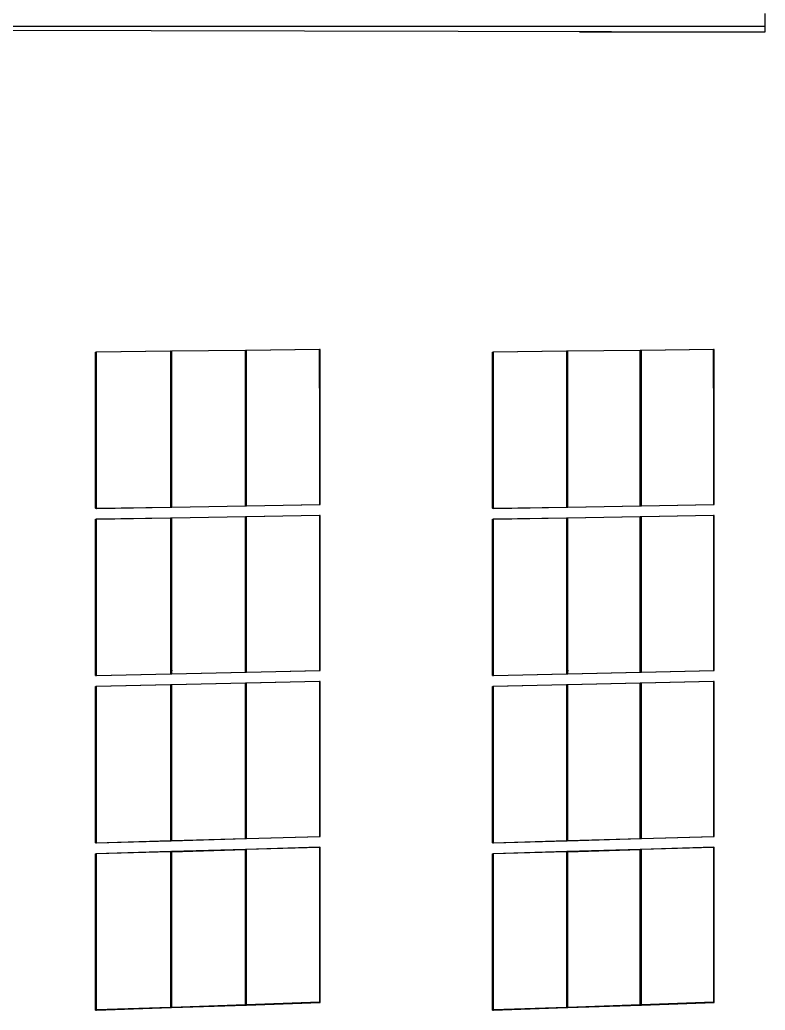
# Model space of a CAD drawing. Header units: inches. Extents: x -3457 to 3579, y -2730 to 2631.
# Drawn here: x -540 to -2, y -709 to 7 of the extents above; entities that cross this region are included whole.
import ezdxf

# ---------------------------------------------------------------- set-up
doc = ezdxf.new("R2010")
doc.units = ezdxf.units.IN
doc.header["$MEASUREMENT"] = 0

msp = doc.modelspace()

# ---------------------------------------------------------------- linework, layer by layer
for p, q in [((-1.72, 2.08), (-1.72, 11.1)), ((-1.7, 2.06), (-1.7, 11.1)), ((-2886.52, 2.08), (-1.72, 2.08)), ((-1791.26, 2.06), (-1.7, -2.06)), ((-1791.26, 2.06), (-1.7, 2.06)), ((-1.7, 2.06), (-1.72, 2.08)), ((-1.7, -2.06), (-1.7, 2.06)), ((-136, -2.06), (-1.7, -2.06)), ((-485.83, -346.32), (-485.83, -233.45)), ((-485.83, -233.45), (-485.48, -233.49)), ((-485.83, -233.45), (-485.46, -233.45)), ((-485.48, -346.32), (-485.48, -233.49)), ((-485.46, -233.49), (-485.48, -233.49)), ((-431.6, -232.84), (-485.46, -233.45)), ((-485.46, -233.45), (-485.11, -233.49)), ((-485.46, -233.45), (-485.46, -233.49)), ((-485.46, -233.49), (-485.46, -346.32)), ((-485.11, -233.49), (-485.46, -233.49)), ((-431.6, -232.88), (-485.11, -233.49)), ((-485.11, -346.31), (-485.11, -233.49)), ((-431.6, -232.84), (-431.24, -232.87)), ((-431.6, -232.84), (-431.6, -232.88)), ((-431.24, -232.87), (-431.6, -232.88)), ((-431.6, -232.88), (-431.6, -345.41)), ((-431.31, -345.41), (-431.31, -232.83)), ((-431.31, -232.83), (-430.95, -232.87)), ((-431.24, -345.47), (-431.24, -232.87)), ((-430.95, -345.46), (-430.95, -232.87)), ((-430.57, -232.87), (-430.95, -232.87)), ((-377.44, -232.22), (-430.93, -232.83)), ((-430.93, -232.83), (-430.57, -232.87)), ((-430.93, -232.83), (-430.93, -345.4)), ((-377.44, -232.26), (-430.57, -232.87)), ((-430.57, -345.4), (-430.57, -232.87)), ((-377.35, -232.22), (-377.44, -232.22)), ((-377.44, -232.26), (-377.44, -232.22)), ((-377.44, -232.22), (-377.35, -232.23)), ((-377.44, -344.5), (-377.44, -232.26)), ((-377.35, -232.26), (-377.44, -232.26)), ((-377.35, -232.22), (-377.35, -232.23)), ((-377.35, -232.22), (-376.99, -232.26)), ((-377.35, -232.23), (-377.08, -232.26)), ((-377.35, -232.23), (-377.35, -232.26)), ((-377.35, -232.26), (-377.35, -344.5)), ((-377.08, -232.26), (-377.35, -232.26)), ((-377.08, -344.54), (-377.08, -232.26)), ((-377.07, -232.26), (-377.08, -232.26)), ((-323.78, -231.61), (-377.07, -232.22)), ((-377.07, -232.22), (-376.71, -232.26)), ((-377.07, -232.22), (-377.07, -232.26)), ((-376.99, -232.26), (-377.07, -232.26)), ((-377.07, -232.26), (-377.07, -343.79)), ((-376.71, -232.26), (-376.99, -232.26)), ((-376.99, -317.21), (-376.99, -232.26)), ((-376.99, -317.21), (-376.71, -232.26)), ((-323.78, -231.66), (-376.71, -232.26)), ((-376.71, -344.49), (-376.71, -232.26)), ((-323.78, -231.61), (-323.4, -231.65)), ((-323.78, -231.61), (-323.78, -231.66)), ((-323.4, -231.65), (-323.78, -231.66)), ((-323.78, -231.66), (-323.78, -343.6)), ((-323.4, -343.65), (-323.78, -231.66)), ((-323.4, -343.65), (-323.4, -231.65)), ((-198.88, -346.32), (-198.88, -233.45)), ((-198.88, -233.45), (-198.52, -233.45)), ((-198.88, -233.45), (-198.52, -233.49)), ((-145.4, -232.84), (-198.52, -233.45)), ((-198.52, -233.45), (-198.12, -233.49)), ((-198.52, -233.45), (-198.52, -233.49)), ((-198.52, -233.49), (-198.49, -233.49)), ((-198.52, -233.49), (-198.52, -346.32)), ((-198.12, -233.49), (-198.49, -233.49)), ((-198.49, -346.32), (-198.49, -233.49)), ((-145.4, -232.88), (-198.12, -233.49)), ((-198.12, -346.31), (-198.12, -233.49)), ((-145.4, -232.84), (-145, -232.87)), ((-145.4, -232.84), (-145.4, -232.88)), ((-145, -232.87), (-145.4, -232.88)), ((-145.4, -232.88), (-145.4, -345.41)), ((-145.12, -345.41), (-145.12, -232.83)), ((-145.12, -232.83), (-144.71, -232.87)), ((-145, -345.47), (-145, -232.87)), ((-92.01, -232.22), (-144.75, -232.83)), ((-144.75, -232.83), (-144.34, -232.87)), ((-144.75, -232.83), (-144.75, -345.4)), ((-144.71, -345.46), (-144.71, -232.87)), ((-144.34, -232.87), (-144.71, -232.87)), ((-92.01, -232.26), (-144.34, -232.87)), ((-144.34, -345.39), (-144.34, -232.87)), ((-91.92, -232.22), (-92.01, -232.22)), ((-92.01, -232.26), (-92.01, -232.22)), ((-92.01, -232.22), (-91.92, -232.23)), ((-92.01, -344.5), (-92.01, -232.26)), ((-91.92, -232.26), (-92.01, -232.26)), ((-91.92, -232.22), (-91.92, -232.23)), ((-91.92, -232.22), (-91.5, -232.26)), ((-91.92, -232.23), (-91.92, -232.26)), ((-91.92, -232.23), (-91.64, -232.26)), ((-91.92, -232.26), (-91.92, -344.5)), ((-91.64, -232.26), (-91.92, -232.26)), ((-39.09, -231.61), (-91.64, -232.22)), ((-91.64, -232.22), (-91.23, -232.26)), ((-91.64, -232.22), (-91.64, -232.26)), ((-91.64, -232.26), (-91.64, -232.26)), ((-91.64, -232.26), (-91.64, -344.5)), ((-91.64, -232.26), (-91.59, -232.26)), ((-91.59, -232.26), (-91.64, -232.26)), ((-91.5, -232.26), (-91.59, -232.26)), ((-91.59, -344.49), (-91.59, -232.26)), ((-91.23, -232.26), (-91.5, -232.26)), ((-91.5, -317.21), (-91.5, -232.26)), ((-91.5, -317.21), (-91.23, -232.26)), ((-39.09, -231.66), (-91.23, -232.26)), ((-91.23, -344.49), (-91.23, -232.26)), ((-39.09, -231.61), (-38.66, -231.65)), ((-39.09, -231.61), (-39.09, -231.66)), ((-38.66, -231.65), (-39.09, -231.66)), ((-39.09, -231.66), (-39.09, -343.6)), ((-38.66, -343.65), (-39.09, -231.66)), ((-38.66, -343.65), (-38.66, -231.65)), ((-377.07, -343.79), (-376.99, -317.21)), ((-376.99, -344.49), (-376.99, -317.21)), ((-91.59, -344.49), (-91.5, -317.21)), ((-91.5, -344.49), (-91.5, -317.21)), ((-485.48, -346.38), (-485.83, -346.32)), ((-485.83, -346.32), (-485.48, -346.32)), ((-485.48, -346.32), (-485.46, -346.32)), ((-485.48, -346.38), (-485.48, -346.32)), ((-485.46, -346.32), (-485.11, -346.31)), ((-485.46, -346.32), (-485.11, -346.38)), ((-485.18, -346.38), (-485.11, -346.38)), ((-485.11, -346.31), (-431.6, -345.41)), ((-485.11, -346.38), (-431.24, -345.47)), ((-485.11, -346.38), (-485.11, -346.31)), ((-431.6, -345.41), (-431.24, -345.47)), ((-431.31, -345.41), (-430.93, -345.4)), ((-430.95, -345.46), (-431.31, -345.41)), ((-431.24, -345.47), (-430.95, -345.46)), ((-430.93, -345.4), (-430.57, -345.46)), ((-430.64, -345.46), (-430.93, -345.4)), ((-430.93, -345.4), (-430.57, -345.4)), ((-430.64, -345.46), (-430.57, -345.46)), ((-430.57, -345.4), (-377.44, -344.5)), ((-430.57, -345.46), (-377.08, -344.56)), ((-430.57, -345.46), (-430.57, -345.4)), ((-377.08, -344.56), (-377.44, -344.5)), ((-377.44, -344.5), (-377.35, -344.5)), ((-377.35, -344.5), (-377.08, -344.56)), ((-377.35, -344.5), (-377.08, -344.54)), ((-377.35, -344.5), (-377.07, -344.5)), ((-377.08, -344.54), (-377.07, -343.79)), ((-377.08, -344.56), (-377.08, -344.54)), ((-377.08, -344.54), (-376.99, -344.56)), ((-377.08, -344.56), (-376.99, -344.56)), ((-377.07, -343.79), (-377.07, -344.5)), ((-377.07, -344.5), (-376.99, -344.49)), ((-377.07, -344.5), (-376.99, -344.51)), ((-376.99, -344.51), (-376.99, -344.49)), ((-376.99, -344.49), (-376.71, -344.49)), ((-376.99, -344.56), (-376.99, -344.51)), ((-376.99, -344.51), (-376.71, -344.55)), ((-376.78, -344.55), (-376.71, -344.55)), ((-376.71, -344.49), (-323.78, -343.6)), ((-376.71, -344.55), (-323.4, -343.65)), ((-376.71, -344.55), (-376.71, -344.49)), ((-323.78, -343.6), (-323.4, -343.65)), ((-198.88, -346.32), (-198.52, -346.32)), ((-198.49, -346.38), (-198.88, -346.32)), ((-198.52, -346.32), (-198.49, -346.32)), ((-198.52, -346.32), (-198.49, -346.32)), ((-198.49, -346.32), (-198.12, -346.31)), ((-198.49, -346.38), (-198.49, -346.32)), ((-198.49, -346.32), (-198.12, -346.38)), ((-198.49, -346.32), (-198.49, -346.32)), ((-198.19, -346.38), (-198.12, -346.38)), ((-198.12, -346.31), (-145.4, -345.41)), ((-198.12, -346.38), (-145, -345.47)), ((-198.12, -346.38), (-198.12, -346.31)), ((-145.4, -345.41), (-145, -345.47)), ((-145.12, -345.41), (-144.75, -345.4)), ((-144.71, -345.46), (-145.12, -345.41)), ((-145, -345.47), (-144.71, -345.46)), ((-144.75, -345.4), (-144.34, -345.39)), ((-144.75, -345.4), (-144.34, -345.46)), ((-144.41, -345.46), (-144.75, -345.4)), ((-144.41, -345.46), (-144.34, -345.46)), ((-144.34, -345.39), (-92.01, -344.5)), ((-144.34, -345.46), (-91.59, -344.56)), ((-144.34, -345.46), (-144.34, -345.39)), ((-91.59, -344.56), (-92.01, -344.5)), ((-92.01, -344.5), (-91.92, -344.5)), ((-91.92, -344.5), (-91.59, -344.56)), ((-91.92, -344.5), (-91.59, -344.54)), ((-91.92, -344.5), (-91.64, -344.5)), ((-91.64, -344.5), (-91.59, -344.49)), ((-91.64, -344.5), (-91.59, -344.5)), ((-91.59, -344.5), (-91.59, -344.49)), ((-91.59, -344.49), (-91.5, -344.49)), ((-91.59, -344.5), (-91.5, -344.51)), ((-91.59, -344.54), (-91.59, -344.5)), ((-91.59, -344.54), (-91.5, -344.56)), ((-91.59, -344.56), (-91.59, -344.54)), ((-91.59, -344.56), (-91.5, -344.56)), ((-91.5, -344.51), (-91.5, -344.49)), ((-91.5, -344.49), (-91.23, -344.49)), ((-91.5, -344.56), (-91.5, -344.51)), ((-91.5, -344.51), (-91.23, -344.55)), ((-91.3, -344.55), (-91.23, -344.55)), ((-91.23, -344.49), (-39.09, -343.6)), ((-91.23, -344.55), (-38.66, -343.65)), ((-91.23, -344.55), (-91.23, -344.49)), ((-39.09, -343.6), (-38.66, -343.65)), ((-485.84, -467.15), (-485.84, -354.27)), ((-485.84, -354.27), (-485.48, -354.33)), ((-485.48, -467.22), (-485.48, -354.33)), ((-485.46, -354.33), (-485.48, -354.33)), ((-431.6, -353.34), (-485.46, -354.27)), ((-485.46, -354.27), (-485.11, -354.32)), ((-485.46, -354.27), (-485.46, -354.33)), ((-485.11, -354.32), (-485.46, -354.33)), ((-485.46, -354.33), (-485.46, -467.14)), ((-431.6, -353.4), (-485.11, -354.32)), ((-485.11, -467.13), (-485.11, -354.32)), ((-431.31, -353.33), (-431.6, -353.34)), ((-431.6, -353.34), (-431.6, -353.4)), ((-431.6, -353.34), (-431.31, -353.39)), ((-431.6, -353.4), (-431.6, -465.92)), ((-431.31, -353.4), (-431.6, -353.4)), ((-430.94, -353.33), (-431.31, -353.33)), ((-431.31, -353.33), (-430.95, -353.39)), ((-431.31, -353.39), (-431.31, -353.33)), ((-431.31, -353.39), (-431.24, -353.4)), ((-431.31, -353.4), (-431.31, -353.39)), ((-431.31, -465.91), (-431.31, -353.4)), ((-431.24, -353.4), (-431.31, -353.4)), ((-431.24, -465.91), (-431.24, -353.4)), ((-430.95, -464.84), (-430.95, -353.39)), ((-430.94, -353.39), (-430.95, -353.39)), ((-377.45, -352.41), (-430.94, -353.33)), ((-430.94, -353.33), (-430.58, -353.39)), ((-430.94, -353.33), (-430.94, -353.39)), ((-430.58, -353.39), (-430.94, -353.39)), ((-430.94, -353.39), (-430.94, -464.79)), ((-377.45, -352.47), (-430.58, -353.39)), ((-430.58, -463.35), (-430.58, -353.39)), ((-377.36, -352.41), (-377.45, -352.41)), ((-377.45, -352.47), (-377.45, -352.41)), ((-377.45, -352.41), (-377.36, -352.42)), ((-377.45, -464.69), (-377.45, -352.47)), ((-377.36, -352.47), (-377.45, -352.47)), ((-377.08, -352.4), (-377.36, -352.41)), ((-377.36, -352.41), (-377.36, -352.42)), ((-377.36, -352.41), (-377.08, -352.45)), ((-377.36, -352.42), (-377.08, -352.46)), ((-377.36, -352.42), (-377.36, -352.47)), ((-377.08, -352.46), (-377.36, -352.47)), ((-377.36, -352.47), (-377.36, -464.68)), ((-323.78, -351.48), (-377.08, -352.4)), ((-323.78, -351.55), (-377.08, -352.4)), ((-377.08, -352.4), (-376.71, -352.46)), ((-377.08, -352.4), (-377.08, -352.45)), ((-377.08, -352.45), (-376.99, -352.46)), ((-377.08, -352.45), (-377.08, -352.46)), ((-376.99, -352.46), (-377.08, -352.46)), ((-377.08, -352.46), (-377.08, -352.46)), ((-377.08, -352.46), (-377.08, -464.68)), ((-377.08, -464.68), (-377.08, -352.46)), ((-376.71, -352.46), (-376.99, -352.46)), ((-376.99, -464.68), (-376.99, -352.46)), ((-323.78, -351.55), (-376.71, -352.46)), ((-376.71, -464.67), (-376.71, -352.46)), ((-323.78, -351.48), (-323.4, -351.54)), ((-323.78, -351.48), (-323.78, -351.55)), ((-323.4, -351.54), (-323.78, -351.55)), ((-323.78, -351.55), (-323.78, -463.47)), ((-323.4, -463.54), (-323.4, -351.54)), ((-198.89, -467.15), (-198.89, -354.27)), ((-198.89, -354.27), (-198.52, -354.33)), ((-145.4, -353.34), (-198.52, -354.27)), ((-198.52, -354.27), (-198.12, -354.32)), ((-198.52, -354.27), (-198.52, -354.33)), ((-198.52, -354.33), (-198.52, -467.14)), ((-198.52, -354.33), (-198.49, -354.33)), ((-198.12, -354.32), (-198.49, -354.33)), ((-198.49, -467.14), (-198.49, -354.33)), ((-145.4, -353.4), (-198.12, -354.32)), ((-198.12, -467.13), (-198.12, -354.32)), ((-145.12, -353.33), (-145.4, -353.34)), ((-145.4, -353.34), (-145.4, -353.4)), ((-145.4, -353.34), (-145.12, -353.38)), ((-145.4, -353.4), (-145.4, -465.92)), ((-145.12, -353.4), (-145.4, -353.4)), ((-144.75, -353.33), (-145.12, -353.33)), ((-145.12, -353.33), (-144.75, -353.39)), ((-145.12, -353.38), (-145.12, -353.33)), ((-145.12, -353.38), (-145, -353.4)), ((-145.12, -353.4), (-145.12, -353.38)), ((-145.12, -465.91), (-145.12, -353.4)), ((-145, -353.4), (-145.12, -353.4)), ((-145, -465.91), (-145, -353.4)), ((-92.01, -352.41), (-144.75, -353.33)), ((-144.75, -353.33), (-144.35, -353.39)), ((-144.75, -353.33), (-144.75, -353.39)), ((-144.75, -353.39), (-144.75, -465.9)), ((-144.75, -353.39), (-144.71, -353.39)), ((-144.35, -353.39), (-144.71, -353.39)), ((-144.71, -464.84), (-144.71, -353.39)), ((-92.01, -352.47), (-144.35, -353.39)), ((-144.35, -463.35), (-144.35, -353.39)), ((-91.92, -352.41), (-92.01, -352.41)), ((-92.01, -352.47), (-92.01, -352.41)), ((-92.01, -352.41), (-91.92, -352.42)), ((-92.01, -464.69), (-92.01, -352.47)), ((-91.92, -352.47), (-92.01, -352.47)), ((-91.64, -352.4), (-91.92, -352.41)), ((-91.92, -352.41), (-91.92, -352.42)), ((-91.92, -352.41), (-91.64, -352.44)), ((-91.92, -352.42), (-91.92, -352.47)), ((-91.92, -352.42), (-91.64, -352.46)), ((-91.64, -352.46), (-91.92, -352.47)), ((-91.92, -352.47), (-91.92, -464.68)), ((-39.09, -351.48), (-91.64, -352.4)), ((-39.09, -351.55), (-91.64, -352.4)), ((-91.64, -352.4), (-91.23, -352.46)), ((-91.64, -352.4), (-91.64, -352.44)), ((-91.64, -352.44), (-91.51, -352.46)), ((-91.64, -352.44), (-91.64, -352.46)), ((-91.64, -352.46), (-91.6, -352.46)), ((-91.64, -352.46), (-91.64, -352.46)), ((-91.64, -352.46), (-91.64, -464.68)), ((-91.6, -352.46), (-91.64, -352.46)), ((-91.51, -352.46), (-91.6, -352.46)), ((-91.6, -464.68), (-91.6, -352.46)), ((-91.23, -352.46), (-91.51, -352.46)), ((-91.51, -464.67), (-91.51, -352.46)), ((-39.09, -351.55), (-91.23, -352.46)), ((-91.23, -464.67), (-91.23, -352.46)), ((-39.09, -351.48), (-38.67, -351.54)), ((-39.09, -351.48), (-39.09, -351.55)), ((-38.67, -351.54), (-39.09, -351.55)), ((-39.09, -351.55), (-39.09, -463.47)), ((-38.67, -463.54), (-38.67, -351.54)), ((-430.95, -464.84), (-431.24, -465.99)), ((-430.94, -464.79), (-430.95, -464.84)), ((-430.95, -465.98), (-430.95, -464.84)), ((-430.58, -463.35), (-430.94, -464.79)), ((-430.94, -464.79), (-430.94, -465.9)), ((-430.58, -465.89), (-430.58, -463.35)), ((-430.58, -465.89), (-377.45, -464.69)), ((-430.58, -465.98), (-377.08, -464.76)), ((-377.45, -464.69), (-377.36, -464.68)), ((-377.08, -464.76), (-377.45, -464.69)), ((-377.36, -464.68), (-377.08, -464.68)), ((-377.36, -464.68), (-377.08, -464.74)), ((-377.08, -464.68), (-377.08, -464.68)), ((-377.08, -464.68), (-376.99, -464.7)), ((-377.08, -464.68), (-376.99, -464.68)), ((-377.08, -464.74), (-377.08, -464.68)), ((-377.08, -464.74), (-376.99, -464.76)), ((-377.08, -464.76), (-377.08, -464.74)), ((-377.08, -464.76), (-376.99, -464.76)), ((-376.99, -464.68), (-376.71, -464.67)), ((-376.99, -464.7), (-376.99, -464.68)), ((-376.99, -464.76), (-376.99, -464.7)), ((-376.99, -464.7), (-376.71, -464.75)), ((-376.71, -464.75), (-376.99, -464.76)), ((-376.71, -464.67), (-323.78, -463.47)), ((-376.71, -464.75), (-323.4, -463.54)), ((-376.71, -464.75), (-376.71, -464.67)), ((-323.78, -463.47), (-323.4, -463.54)), ((-144.71, -464.84), (-145, -465.99)), ((-144.35, -463.35), (-144.71, -464.84)), ((-144.71, -465.98), (-144.71, -464.84)), ((-144.35, -465.89), (-144.35, -463.35)), ((-144.35, -465.89), (-92.01, -464.69)), ((-144.35, -465.98), (-91.6, -464.76)), ((-92.01, -464.69), (-91.92, -464.68)), ((-91.6, -464.76), (-92.01, -464.69)), ((-91.92, -464.68), (-91.64, -464.68)), ((-91.92, -464.68), (-91.6, -464.74)), ((-91.64, -464.68), (-91.6, -464.69)), ((-91.64, -464.68), (-91.6, -464.68)), ((-91.6, -464.68), (-91.51, -464.67)), ((-91.6, -464.69), (-91.6, -464.68)), ((-91.6, -464.74), (-91.6, -464.69)), ((-91.6, -464.69), (-91.51, -464.7)), ((-91.6, -464.74), (-91.51, -464.76)), ((-91.6, -464.76), (-91.6, -464.74)), ((-91.6, -464.76), (-91.51, -464.76)), ((-91.51, -464.7), (-91.51, -464.67)), ((-91.51, -464.67), (-91.23, -464.67)), ((-91.51, -464.76), (-91.51, -464.7)), ((-91.51, -464.7), (-91.23, -464.75)), ((-91.23, -464.75), (-91.51, -464.76)), ((-91.23, -464.67), (-39.09, -463.47)), ((-91.23, -464.75), (-38.67, -463.54)), ((-91.23, -464.75), (-91.23, -464.67)), ((-39.09, -463.47), (-38.67, -463.54)), ((-485.84, -467.15), (-485.46, -467.14)), ((-485.48, -467.22), (-485.84, -467.15)), ((-485.18, -467.21), (-485.48, -467.22)), ((-485.46, -467.14), (-485.11, -467.13)), ((-485.46, -467.14), (-485.11, -467.21)), ((-485.11, -467.21), (-485.18, -467.21)), ((-485.11, -467.13), (-431.6, -465.92)), ((-485.11, -467.21), (-431.24, -465.99)), ((-485.11, -467.21), (-485.11, -467.13)), ((-431.6, -465.92), (-431.24, -465.99)), ((-431.31, -465.91), (-431.24, -465.91)), ((-430.95, -465.98), (-431.31, -465.91)), ((-431.24, -465.91), (-430.94, -465.9)), ((-431.24, -465.99), (-431.24, -465.91)), ((-430.94, -465.9), (-430.58, -465.89)), ((-430.94, -465.9), (-430.58, -465.98)), ((-430.65, -465.98), (-430.58, -465.98)), ((-430.58, -465.98), (-430.58, -465.89)), ((-323.78, -471.35), (-377.08, -472.58)), ((-323.78, -471.44), (-376.71, -472.66)), ((-323.78, -471.35), (-323.4, -471.43)), ((-323.78, -471.35), (-323.78, -471.44)), ((-323.4, -471.43), (-323.78, -471.44)), ((-323.78, -471.44), (-323.78, -583.34)), ((-323.4, -583.43), (-323.4, -471.43)), ((-198.89, -467.15), (-198.52, -467.14)), ((-198.49, -467.22), (-198.89, -467.15)), ((-198.52, -467.14), (-198.49, -467.14)), ((-198.52, -467.14), (-198.49, -467.14)), ((-198.49, -467.14), (-198.12, -467.13)), ((-198.49, -467.22), (-198.49, -467.14)), ((-198.49, -467.14), (-198.12, -467.21)), ((-198.49, -467.14), (-198.49, -467.14)), ((-198.19, -467.21), (-198.49, -467.22)), ((-198.12, -467.21), (-198.19, -467.21)), ((-198.12, -467.13), (-145.4, -465.92)), ((-198.12, -467.21), (-145, -465.99)), ((-198.12, -467.21), (-198.12, -467.13)), ((-145.4, -465.92), (-145, -465.99)), ((-145.12, -465.91), (-145, -465.91)), ((-144.71, -465.98), (-145.12, -465.91)), ((-145, -465.91), (-144.75, -465.9)), ((-145, -465.99), (-145, -465.91)), ((-144.75, -465.9), (-144.35, -465.89)), ((-144.75, -465.9), (-144.35, -465.98)), ((-144.41, -465.98), (-144.35, -465.98)), ((-144.35, -465.98), (-144.35, -465.89)), ((-39.09, -471.35), (-91.65, -472.58)), ((-39.09, -471.44), (-91.23, -472.66)), ((-39.09, -471.35), (-38.67, -471.43)), ((-39.09, -471.35), (-39.09, -471.44)), ((-38.67, -471.43), (-39.09, -471.44)), ((-39.09, -471.44), (-39.09, -583.34)), ((-38.67, -583.43), (-38.67, -471.43)), ((-485.84, -587.97), (-485.84, -475.09)), ((-485.84, -475.09), (-485.49, -475.17)), ((-485.11, -475.16), (-485.49, -475.17)), ((-485.49, -588.06), (-485.49, -475.17)), ((-431.6, -473.84), (-485.46, -475.09)), ((-485.46, -475.09), (-485.11, -475.16)), ((-485.46, -475.09), (-485.46, -587.96)), ((-431.6, -473.93), (-485.11, -475.16)), ((-485.11, -587.95), (-485.11, -475.16)), ((-431.31, -473.83), (-431.6, -473.84)), ((-431.6, -473.84), (-431.31, -473.9)), ((-431.6, -473.84), (-431.6, -473.93)), ((-431.31, -473.92), (-431.6, -473.93)), ((-431.6, -473.93), (-431.6, -586.42)), ((-430.94, -473.83), (-431.31, -473.83)), ((-431.31, -473.83), (-430.95, -473.91)), ((-431.31, -473.9), (-431.31, -473.83)), ((-431.31, -473.9), (-431.24, -473.92)), ((-431.31, -473.92), (-431.31, -473.9)), ((-431.31, -586.41), (-431.31, -473.92)), ((-431.24, -473.92), (-431.31, -473.92)), ((-431.24, -586.41), (-431.24, -473.92)), ((-430.94, -473.91), (-430.95, -473.91)), ((-430.95, -586.5), (-430.95, -473.91)), ((-377.45, -472.59), (-430.94, -473.83)), ((-430.94, -473.83), (-430.58, -473.9)), ((-430.94, -473.83), (-430.94, -473.91)), ((-430.58, -473.9), (-430.94, -473.91)), ((-430.94, -473.91), (-430.94, -586.4)), ((-377.45, -472.68), (-430.58, -473.9)), ((-430.58, -586.39), (-430.58, -473.9)), ((-377.36, -472.59), (-377.45, -472.59)), ((-377.45, -472.59), (-377.36, -472.61)), ((-377.45, -472.68), (-377.45, -472.59)), ((-377.36, -472.67), (-377.45, -472.68)), ((-377.45, -584.87), (-377.45, -472.68)), ((-377.08, -472.58), (-377.36, -472.59)), ((-377.36, -472.59), (-377.08, -472.65)), ((-377.36, -472.59), (-377.36, -472.61)), ((-377.36, -472.61), (-377.08, -472.67)), ((-377.36, -472.61), (-377.36, -472.67)), ((-377.36, -472.67), (-377.36, -584.87)), ((-377.08, -472.67), (-377.36, -472.67)), ((-377.08, -472.58), (-376.71, -472.66)), ((-377.08, -472.58), (-377.08, -472.65)), ((-377.08, -472.65), (-376.99, -472.67)), ((-377.08, -472.65), (-377.08, -472.67)), ((-377.08, -584.86), (-377.08, -472.67)), ((-376.99, -472.67), (-377.08, -472.67)), ((-377.08, -472.67), (-377.08, -472.67)), ((-377.08, -472.67), (-377.08, -584.86)), ((-376.71, -472.66), (-376.99, -472.67)), ((-376.99, -584.96), (-376.99, -472.67)), ((-376.71, -584.85), (-376.71, -472.66)), ((-198.89, -587.97), (-198.89, -475.09)), ((-198.89, -475.09), (-198.49, -475.17)), ((-145.41, -473.84), (-198.52, -475.09)), ((-198.52, -475.09), (-198.12, -475.16)), ((-198.52, -475.09), (-198.52, -587.96)), ((-198.12, -475.16), (-198.49, -475.17)), ((-198.49, -588.06), (-198.49, -475.17)), ((-145.41, -473.93), (-198.12, -475.16)), ((-198.12, -587.94), (-198.12, -475.16)), ((-145.12, -473.83), (-145.41, -473.84)), ((-145.41, -473.84), (-145.12, -473.9)), ((-145.41, -473.84), (-145.41, -473.93)), ((-145.12, -473.92), (-145.41, -473.93)), ((-145.41, -473.93), (-145.41, -586.42)), ((-144.75, -473.83), (-145.12, -473.83)), ((-145.12, -473.83), (-144.75, -473.9)), ((-145.12, -473.9), (-145.12, -473.83)), ((-145.12, -473.9), (-145, -473.92)), ((-145.12, -473.92), (-145.12, -473.9)), ((-145.12, -586.41), (-145.12, -473.92)), ((-145, -473.92), (-145.12, -473.92)), ((-145, -586.41), (-145, -473.92)), ((-92.01, -472.59), (-144.75, -473.83)), ((-144.75, -473.83), (-144.35, -473.9)), ((-144.75, -473.83), (-144.75, -473.9)), ((-144.75, -473.9), (-144.72, -473.91)), ((-144.75, -473.9), (-144.75, -586.4)), ((-144.35, -473.9), (-144.72, -473.91)), ((-144.72, -586.5), (-144.72, -473.91)), ((-92.01, -472.68), (-144.35, -473.9)), ((-144.35, -586.39), (-144.35, -473.9)), ((-91.92, -472.59), (-92.01, -472.59)), ((-92.01, -472.59), (-91.92, -472.61)), ((-92.01, -472.68), (-92.01, -472.59)), ((-91.92, -472.67), (-92.01, -472.68)), ((-92.01, -584.87), (-92.01, -472.68)), ((-91.65, -472.58), (-91.92, -472.59)), ((-91.92, -472.59), (-91.65, -472.64)), ((-91.92, -472.59), (-91.92, -472.61)), ((-91.92, -472.61), (-91.65, -472.66)), ((-91.92, -472.61), (-91.92, -472.67)), ((-91.92, -472.67), (-91.92, -584.87)), ((-91.65, -472.67), (-91.92, -472.67)), ((-91.65, -472.58), (-91.23, -472.66)), ((-91.65, -472.58), (-91.65, -472.64)), ((-91.65, -472.64), (-91.51, -472.67)), ((-91.65, -472.64), (-91.65, -472.66)), ((-91.65, -472.66), (-91.65, -472.67)), ((-91.65, -472.66), (-91.6, -472.67)), ((-91.65, -472.67), (-91.65, -584.86)), ((-91.6, -472.67), (-91.65, -472.67)), ((-91.51, -472.67), (-91.6, -472.67)), ((-91.6, -584.86), (-91.6, -472.67)), ((-91.23, -472.66), (-91.51, -472.67)), ((-91.51, -584.96), (-91.51, -472.67)), ((-91.23, -584.85), (-91.23, -472.66)), ((-485.11, -587.95), (-431.6, -586.42)), ((-485.11, -588.05), (-431.24, -586.51)), ((-431.6, -586.42), (-431.24, -586.51)), ((-431.31, -586.41), (-431.24, -586.41)), ((-430.95, -586.5), (-431.31, -586.41)), ((-431.24, -586.41), (-430.94, -586.4)), ((-431.24, -586.51), (-431.24, -586.41)), ((-430.94, -586.4), (-430.58, -586.39)), ((-430.94, -586.4), (-430.58, -586.49)), ((-430.65, -586.5), (-430.58, -586.49)), ((-430.58, -586.39), (-377.45, -584.87)), ((-430.58, -586.49), (-377.08, -584.96)), ((-430.58, -586.49), (-430.58, -586.39)), ((-377.08, -584.96), (-377.45, -584.87)), ((-377.45, -584.87), (-377.36, -584.87)), ((-377.36, -584.87), (-377.08, -584.86)), ((-377.36, -584.87), (-376.99, -584.96)), ((-377.08, -584.86), (-376.71, -584.85)), ((-377.08, -584.86), (-376.71, -584.95)), ((-377.08, -584.96), (-377.08, -584.86)), ((-377.08, -584.86), (-377.08, -584.86)), ((-377.08, -584.96), (-376.99, -584.96)), ((-376.78, -584.96), (-376.71, -584.95)), ((-376.71, -584.85), (-323.78, -583.34)), ((-376.71, -584.95), (-323.4, -583.43)), ((-376.71, -584.95), (-376.71, -584.85)), ((-323.78, -583.34), (-323.4, -583.43)), ((-198.12, -587.94), (-145.41, -586.42)), ((-198.12, -588.05), (-145, -586.51)), ((-145.41, -586.42), (-145, -586.51)), ((-145.12, -586.41), (-145, -586.41)), ((-144.72, -586.5), (-145.12, -586.41)), ((-145, -586.41), (-144.75, -586.4)), ((-145, -586.51), (-145, -586.41)), ((-144.75, -586.4), (-144.35, -586.39)), ((-144.75, -586.4), (-144.35, -586.49)), ((-144.42, -586.5), (-144.35, -586.49)), ((-144.35, -586.39), (-92.01, -584.87)), ((-144.35, -586.49), (-91.6, -584.96)), ((-144.35, -586.49), (-144.35, -586.39)), ((-91.6, -584.96), (-92.01, -584.87)), ((-92.01, -584.87), (-91.92, -584.87)), ((-91.92, -584.87), (-91.65, -584.86)), ((-91.92, -584.87), (-91.51, -584.96)), ((-91.65, -584.86), (-91.6, -584.87)), ((-91.65, -584.86), (-91.6, -584.86)), ((-91.6, -584.86), (-91.23, -584.85)), ((-91.6, -584.87), (-91.6, -584.86)), ((-91.6, -584.87), (-91.23, -584.95)), ((-91.6, -584.96), (-91.6, -584.87)), ((-91.6, -584.96), (-91.51, -584.96)), ((-91.3, -584.96), (-91.23, -584.95)), ((-91.23, -584.85), (-39.09, -583.34)), ((-91.23, -584.95), (-38.67, -583.43)), ((-91.23, -584.95), (-91.23, -584.85)), ((-39.09, -583.34), (-38.67, -583.43)), ((-485.84, -587.97), (-485.46, -587.96)), ((-485.49, -588.06), (-485.84, -587.97)), ((-485.46, -587.96), (-485.11, -587.95)), ((-485.46, -587.96), (-485.11, -588.05)), ((-485.18, -588.05), (-485.11, -588.05)), ((-485.11, -588.05), (-485.11, -587.95)), ((-377.45, -592.78), (-430.94, -594.33)), ((-430.58, -594.42), (-377.45, -592.88)), ((-377.36, -592.77), (-377.45, -592.78)), ((-377.45, -592.88), (-377.45, -592.78)), ((-377.45, -592.78), (-377.36, -592.8)), ((-377.45, -705.05), (-377.45, -592.88)), ((-377.45, -592.88), (-377.36, -592.88)), ((-377.36, -592.77), (-377.36, -592.8)), ((-377.36, -592.77), (-376.99, -592.87)), ((-377.36, -592.8), (-377.08, -592.87)), ((-377.36, -592.8), (-377.36, -592.88)), ((-377.36, -592.88), (-377.08, -592.87)), ((-377.36, -592.88), (-377.36, -705.05)), ((-323.78, -591.22), (-377.08, -592.77)), ((-377.08, -592.77), (-377.08, -705.04)), ((-377.08, -592.77), (-376.71, -592.86)), ((-377.08, -705.14), (-377.08, -592.87)), ((-376.99, -592.87), (-377.08, -592.87)), ((-376.71, -592.86), (-376.99, -592.87)), ((-376.99, -705.17), (-376.99, -592.87)), ((-323.78, -591.33), (-376.71, -592.86)), ((-376.71, -705.03), (-376.71, -592.86)), ((-323.78, -591.22), (-323.41, -591.32)), ((-323.78, -591.22), (-323.78, -591.33)), ((-323.41, -591.32), (-323.78, -591.33)), ((-323.78, -591.33), (-323.78, -703.21)), ((-323.41, -703.32), (-323.41, -591.32)), ((-198.89, -587.97), (-198.52, -587.96)), ((-198.49, -588.06), (-198.89, -587.97)), ((-198.52, -587.96), (-198.12, -587.94)), ((-198.52, -587.96), (-198.12, -588.05)), ((-198.19, -588.05), (-198.12, -588.05)), ((-198.12, -588.05), (-198.12, -587.94)), ((-92.01, -592.78), (-144.76, -594.33)), ((-144.35, -594.42), (-92.01, -592.88)), ((-91.92, -592.77), (-92.01, -592.78)), ((-92.01, -592.88), (-92.01, -592.78)), ((-92.01, -592.78), (-91.92, -592.8)), ((-92.01, -705.05), (-92.01, -592.88)), ((-92.01, -592.88), (-91.92, -592.88)), ((-91.92, -592.77), (-91.92, -592.8)), ((-91.92, -592.77), (-91.51, -592.87)), ((-91.92, -592.8), (-91.92, -592.88)), ((-91.92, -592.8), (-91.65, -592.86)), ((-91.92, -592.88), (-91.65, -592.87)), ((-91.92, -592.88), (-91.92, -705.05)), ((-39.09, -591.22), (-91.65, -592.77)), ((-91.65, -592.77), (-91.23, -592.86)), ((-91.65, -592.77), (-91.65, -592.86)), ((-91.65, -592.86), (-91.65, -592.87)), ((-91.65, -592.86), (-91.6, -592.87)), ((-91.65, -592.87), (-91.65, -705.04)), ((-91.65, -592.87), (-91.6, -592.87)), ((-91.6, -705.04), (-91.6, -592.87)), ((-91.51, -592.87), (-91.6, -592.87)), ((-91.23, -592.86), (-91.51, -592.87)), ((-91.51, -705.17), (-91.51, -592.87)), ((-39.09, -591.33), (-91.23, -592.86)), ((-91.23, -705.03), (-91.23, -592.86)), ((-39.09, -591.22), (-38.67, -591.32)), ((-39.09, -591.22), (-39.09, -591.33)), ((-38.67, -591.32), (-39.09, -591.33)), ((-39.09, -591.33), (-39.09, -703.21)), ((-38.67, -703.32), (-38.67, -591.32)), ((-485.84, -595.91), (-485.49, -596.01)), ((-485.84, -708.79), (-485.84, -595.91)), ((-485.11, -596), (-485.49, -596.01)), ((-485.49, -708.9), (-485.49, -596.01)), ((-431.6, -594.34), (-485.47, -595.9)), ((-485.47, -595.9), (-485.47, -708.78)), ((-485.47, -595.9), (-485.11, -596)), ((-431.6, -594.45), (-485.11, -596)), ((-485.11, -708.76), (-485.11, -596)), ((-431.6, -594.34), (-431.24, -594.44)), ((-431.6, -594.34), (-431.6, -594.45)), ((-431.24, -594.44), (-431.6, -594.45)), ((-431.6, -594.45), (-431.6, -706.92)), ((-431.31, -706.91), (-431.31, -594.34)), ((-431.31, -594.34), (-430.95, -594.43)), ((-431.24, -707.03), (-431.24, -594.44)), ((-430.95, -594.43), (-430.58, -594.42)), ((-430.95, -707.02), (-430.95, -594.43)), ((-430.94, -594.33), (-430.94, -706.9)), ((-430.94, -594.33), (-430.58, -594.42)), ((-430.58, -706.88), (-430.58, -594.42)), ((-198.89, -595.91), (-198.49, -596.01)), ((-198.89, -708.79), (-198.89, -595.91)), ((-145.41, -594.34), (-198.52, -595.9)), ((-198.52, -595.9), (-198.52, -708.78)), ((-198.52, -595.9), (-198.12, -596)), ((-198.12, -596), (-198.49, -596.01)), ((-198.49, -708.9), (-198.49, -596.01)), ((-145.41, -594.45), (-198.12, -596)), ((-198.12, -708.76), (-198.12, -596)), ((-145.41, -594.34), (-145, -594.44)), ((-145.41, -594.34), (-145.41, -594.45)), ((-145, -594.44), (-145.41, -594.45)), ((-145.41, -594.45), (-145.41, -706.92)), ((-145.12, -706.91), (-145.12, -594.34)), ((-145.12, -594.34), (-144.72, -594.43)), ((-145, -707.03), (-145, -594.44)), ((-144.76, -594.33), (-144.76, -706.9)), ((-144.76, -594.33), (-144.35, -594.42)), ((-144.72, -594.43), (-144.35, -594.42)), ((-144.72, -707.02), (-144.72, -594.43)), ((-144.35, -706.88), (-144.35, -594.42)), ((-431.6, -706.92), (-485.11, -708.76)), ((-485.11, -708.89), (-431.24, -707.03)), ((-431.31, -706.91), (-431.6, -706.92)), ((-431.6, -706.92), (-431.24, -707.03)), ((-430.94, -706.9), (-431.31, -706.91)), ((-430.95, -707.02), (-431.31, -706.91)), ((-430.58, -706.88), (-430.94, -706.9)), ((-430.94, -706.9), (-430.58, -707.01)), ((-430.65, -707.01), (-430.58, -707.01)), ((-377.45, -705.05), (-430.58, -706.88)), ((-430.58, -707.01), (-377.08, -705.17)), ((-430.58, -707.01), (-430.58, -706.88)), ((-377.36, -705.05), (-377.45, -705.05)), ((-377.08, -705.17), (-377.45, -705.05)), ((-377.08, -705.04), (-377.36, -705.05)), ((-377.36, -705.05), (-377.08, -705.14)), ((-376.71, -705.03), (-377.08, -705.04)), ((-377.08, -705.04), (-376.71, -705.16)), ((-377.08, -705.14), (-376.99, -705.17)), ((-377.08, -705.17), (-377.08, -705.14)), ((-377.08, -705.17), (-376.99, -705.17)), ((-376.78, -705.16), (-376.71, -705.16)), ((-323.78, -703.21), (-376.71, -705.03)), ((-376.71, -705.16), (-323.41, -703.32)), ((-376.71, -705.16), (-376.71, -705.03)), ((-323.78, -703.21), (-323.41, -703.32)), ((-145.41, -706.92), (-198.12, -708.76)), ((-198.12, -708.89), (-145, -707.03)), ((-145.12, -706.91), (-145.41, -706.92)), ((-145.41, -706.92), (-145, -707.03)), ((-144.76, -706.9), (-145.12, -706.91)), ((-144.72, -707.02), (-145.12, -706.91)), ((-144.35, -706.88), (-144.76, -706.9)), ((-144.76, -706.9), (-144.35, -707.01)), ((-144.42, -707.01), (-144.35, -707.01)), ((-92.01, -705.05), (-144.35, -706.88)), ((-144.35, -707.01), (-91.6, -705.17)), ((-144.35, -707.01), (-144.35, -706.88)), ((-91.92, -705.05), (-92.01, -705.05)), ((-91.6, -705.17), (-92.01, -705.05)), ((-91.65, -705.04), (-91.92, -705.05)), ((-91.92, -705.05), (-91.6, -705.14)), ((-91.6, -705.04), (-91.65, -705.04)), ((-91.65, -705.04), (-91.6, -705.06)), ((-91.23, -705.03), (-91.6, -705.04)), ((-91.6, -705.06), (-91.6, -705.04)), ((-91.6, -705.06), (-91.23, -705.16)), ((-91.6, -705.14), (-91.6, -705.06)), ((-91.6, -705.14), (-91.51, -705.17)), ((-91.6, -705.17), (-91.6, -705.14)), ((-91.6, -705.17), (-91.51, -705.17)), ((-91.3, -705.16), (-91.23, -705.16)), ((-39.09, -703.21), (-91.23, -705.03)), ((-91.23, -705.16), (-38.67, -703.32)), ((-91.23, -705.16), (-91.23, -705.03)), ((-39.09, -703.21), (-38.67, -703.32)), ((-485.84, -708.79), (-485.47, -708.78)), ((-485.49, -708.9), (-485.84, -708.79)), ((-485.11, -708.76), (-485.47, -708.78)), ((-485.47, -708.78), (-485.11, -708.89)), ((-485.18, -708.89), (-485.11, -708.89)), ((-485.11, -708.89), (-485.11, -708.76)), ((-198.89, -708.79), (-198.52, -708.78)), ((-198.49, -708.9), (-198.89, -708.79)), ((-198.12, -708.76), (-198.52, -708.78)), ((-198.52, -708.78), (-198.12, -708.89)), ((-198.19, -708.89), (-198.12, -708.89)), ((-198.12, -708.89), (-198.12, -708.76))]:
    msp.add_line(p, q)

doc.saveas('drawing.dxf')
